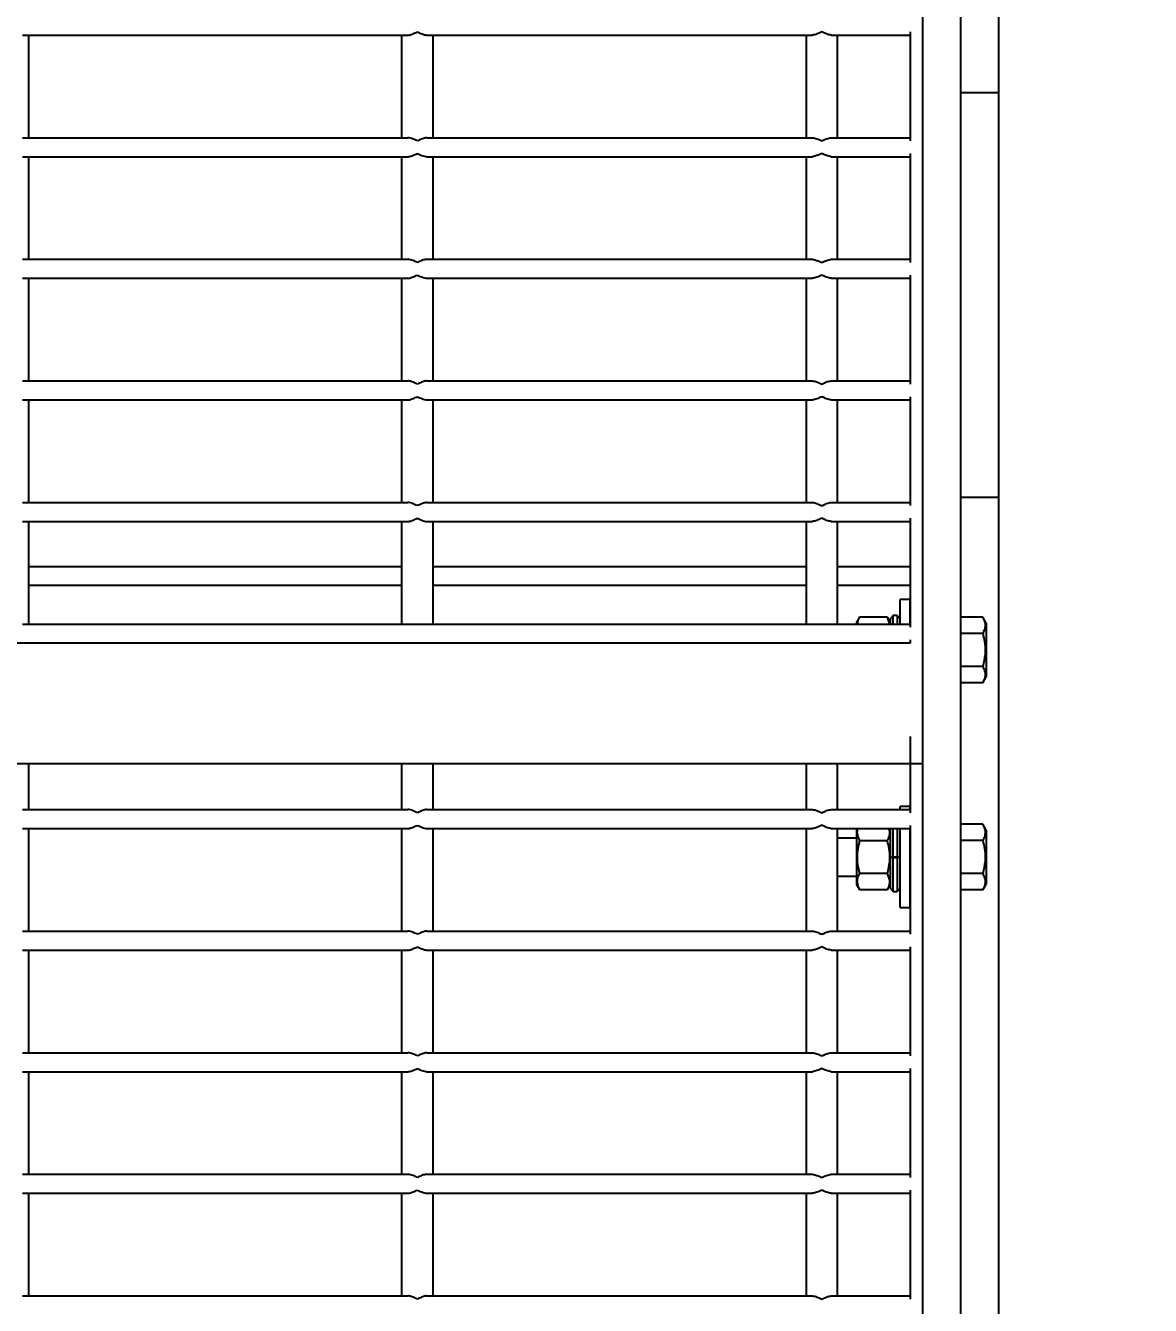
# Model space of a CAD drawing. Header units: millimetres. Extents: x 1293 to 41893, y 1011 to 26911.
# Drawn here: x 16819.2 to 17101.8, y 13060 to 13381.4 of the extents above; entities that cross this region are included whole.
import ezdxf

# ---------------------------------------------------------------- set-up
doc = ezdxf.new("R2010")
doc.units = ezdxf.units.MM
doc.header["$LTSCALE"] = 50
doc.layers.add('CAPA_1', color=7, linetype='Continuous')
doc.layers.add('PASILLOS', color=2, linetype='Continuous')
doc.styles.add('SLDTEXTSTYLE0', font='TXT', dxfattribs={"width": 0.75})
doc.dimstyles.new('SLDDIMSTYLE0', dxfattribs={"dimtxt": 100, "dimasz": 100, "dimexe": 0, "dimexo": 0.0625, "dimgap": 25, "dimtad": 2, "dimdec": 0, "dimrnd": 1e-09, "dimzin": 12, "dimdsep": 46, "dimtxsty": 'SLDTEXTSTYLE0', "dimsah": 1, "dimcen": 0.09, "dimadec": 0, "dimazin": 3, "dimtfac": 1, "dimtdec": 0, "dimtofl": 0, "dimtmove": 0, "dimatfit": 3, "dimfxl": 1, "dimfrac": 2, "dimtolj": 1, "dimtzin": 12, "dimarcsym": 0})

# ---------------------------------------------------------------- blocks, each defined once
blk = doc.blocks.new('_D_16')
at = {"layer": 'CAPA_1', "transparency": 16777216}
for p, q in [((7974.69, 13667.35), (7974.69, 9974.87)), ((18069.94, 13667.83), (18069.94, 9974.87)), ((7974.69, 10024.87), (18069.94, 10024.87))]:
    blk.add_line(p, q, dxfattribs=at)
for points in [[(7974.69, 10024.87), (8074.69, 10009.48), (8074.69, 10040.25)], [(18069.94, 10024.87), (17969.94, 10040.25), (17969.94, 10009.48)]]:
    blk.add_solid(points, dxfattribs=at)
at = {"layer": 'CAPA_1', "transparency": 16777216, "insert": (12837.59, 10153.77), "char_height": 100, "attachment_point": 1, "style": 'SLDTEXTSTYLE0'}
blk.add_mtext('10095', dxfattribs=at)

msp = doc.modelspace()

# ---------------------------------------------------------------- linework, layer by layer
at = {"layer": 'PASILLOS', "linetype": 'Continuous', "lineweight": 25}
for p, q in [((17063.6878232, 10630.9617267), (17063.6878232, 13564.8575629)), ((17044.6378232, 10631.1549312), (17044.6378232, 13425.832389)), ((17054.1628232, 13278.428817), (17054.1628232, 13425.832389)), ((16818.4240732, 13379.0365561), (16915.2615732, 13379.0365561)), ((16820.0115732, 13353.2590561), (16820.0115732, 13379.0365561)), ((16913.6740732, 13379.0365561), (16913.6740732, 13353.2590561)), ((16920.0240732, 13379.0365561), (17016.8615732, 13379.0365561)), ((16921.6115732, 13353.2590561), (16921.6115732, 13379.0365561)), ((17015.2740732, 13379.0365561), (17015.2740732, 13353.2590561)), ((17021.6240732, 13379.0365561), (17041.4678232, 13379.0365561)), ((17023.2115732, 13353.2590561), (17023.2115732, 13379.0365561)), ((17041.4678232, 13379.8303061), (17041.4678232, 13352.4653061)), ((17054.1628232, 13364.5990561), (17063.6878232, 13364.5990561)), ((16818.4240732, 13353.2590561), (16915.2615732, 13353.2590561)), ((16920.0240732, 13353.2590561), (17016.8615732, 13353.2590561)), ((17021.6240732, 13353.2590561), (17041.4678232, 13353.2590561)), ((17041.4678232, 13349.2903061), (17041.4678232, 13321.9253061)), ((16818.4240732, 13348.4965561), (16915.2615732, 13348.4965561)), ((16820.0115732, 13322.7190561), (16820.0115732, 13348.4965561)), ((16913.6740732, 13348.4965561), (16913.6740732, 13322.7190561)), ((16920.0240732, 13348.4965561), (17016.8615732, 13348.4965561)), ((16921.6115732, 13322.7190561), (16921.6115732, 13348.4965561)), ((17015.2740732, 13348.4965561), (17015.2740732, 13322.7190561)), ((17021.6240732, 13348.4965561), (17041.4678232, 13348.4965561)), ((17023.2115732, 13322.7190561), (17023.2115732, 13348.4965561)), ((16818.4240732, 13322.7190561), (16915.2615732, 13322.7190561)), ((16920.0240732, 13322.7190561), (17016.8615732, 13322.7190561)), ((17021.6240732, 13322.7190561), (17041.4678232, 13322.7190561)), ((16818.4240732, 13317.9565561), (16915.2615732, 13317.9565561)), ((16820.0115732, 13292.1790561), (16820.0115732, 13317.9565561)), ((16913.6740732, 13317.9565561), (16913.6740732, 13292.1790561)), ((16920.0240732, 13317.9565561), (17016.8615732, 13317.9565561)), ((16921.6115732, 13292.1790561), (16921.6115732, 13317.9565561)), ((17015.2740732, 13317.9565561), (17015.2740732, 13292.1790561)), ((17021.6240732, 13317.9565561), (17041.4678232, 13317.9565561)), ((17023.2115732, 13292.1790561), (17023.2115732, 13317.9565561)), ((17041.4678232, 13318.7503061), (17041.4678232, 13291.3853061)), ((16818.4240732, 13292.1790561), (16915.2615732, 13292.1790561)), ((16920.0240732, 13292.1790561), (17016.8615732, 13292.1790561)), ((17021.6240732, 13292.1790561), (17041.4678232, 13292.1790561)), ((17041.4678232, 13288.2103061), (17041.4678232, 13260.8453061)), ((16818.4240732, 13287.4165561), (16915.2615732, 13287.4165561)), ((16820.0115732, 13261.6390561), (16820.0115732, 13287.4165561)), ((16913.6740732, 13287.4165561), (16913.6740732, 13261.6390561)), ((16920.0240732, 13287.4165561), (17016.8615732, 13287.4165561)), ((16921.6115732, 13261.6390561), (16921.6115732, 13287.4165561)), ((17015.2740732, 13287.4165561), (17015.2740732, 13261.6390561)), ((17021.6240732, 13287.4165561), (17041.4678232, 13287.4165561)), ((17023.2115732, 13261.6390561), (17023.2115732, 13287.4165561)), ((17054.1628232, 13262.9990561), (17054.1628232, 13278.428817)), ((17054.1628232, 13262.9990561), (17063.6878232, 13262.9990561)), ((17054.1628232, 12129.3621523), (17054.1628232, 13262.9990561)), ((16818.4240732, 13261.6390561), (16915.2615732, 13261.6390561)), ((16920.0240732, 13261.6390561), (17016.8615732, 13261.6390561)), ((17021.6240732, 13261.6390561), (17041.4678232, 13261.6390561)), ((16818.4240732, 13256.8765561), (16915.2615732, 13256.8765561)), ((16820.0115732, 13231.0990561), (16820.0115732, 13256.8765561)), ((16913.6740732, 13256.8765561), (16913.6740732, 13231.0990561)), ((16920.0240732, 13256.8765561), (17016.8615732, 13256.8765561)), ((16921.6115732, 13231.0990561), (16921.6115732, 13256.8765561)), ((17015.2740732, 13256.8765561), (17015.2740732, 13231.0990561)), ((17021.6240732, 13256.8765561), (17041.4678232, 13256.8765561)), ((17023.2115732, 13231.0990561), (17023.2115732, 13256.8765561)), ((17041.4678232, 13257.6703061), (17041.4678232, 13230.3053061)), ((16820.0115732, 13245.6057231), (16913.6740732, 13245.6057231)), ((16921.6115732, 13245.6057231), (17015.2740732, 13245.6057231)), ((17023.2115732, 13245.6057231), (17041.4678232, 13245.6057231)), ((16820.0115732, 13240.8432231), (16913.6740732, 13240.8432231)), ((16921.6115732, 13240.8432231), (17015.2740732, 13240.8432231)), ((17023.2115732, 13240.8432231), (17041.4678232, 13240.8432231)), ((17041.4628232, 13237.2990561), (17038.9228232, 13237.2990561)), ((17038.9228232, 13231.0990561), (17038.9228232, 13237.2990561)), ((17041.4628232, 13231.0990561), (17041.4628232, 13237.2990561)), ((16818.4240732, 13231.0990561), (16915.2615732, 13231.0990561)), ((16915.2615732, 13231.0990561), (16920.0240732, 13231.0990561)), ((16920.0240732, 13231.0990561), (17016.8615732, 13231.0990561)), ((17016.8615732, 13231.0990561), (17021.6240732, 13231.0990561)), ((17021.6240732, 13231.0990561), (17041.4678232, 13231.0990561)), ((17028.727344, 13232.8540561), (17028.0484482, 13231.6781741)), ((17028.0484482, 13231.0990561), (17028.0484482, 13231.6781741)), ((17035.7039274, 13232.8540561), (17028.727344, 13232.8540561)), ((17036.3828232, 13231.6781741), (17035.7039274, 13232.8540561)), ((17036.2860094, 13231.0990561), (17035.7039274, 13232.8540561)), ((17037.1765732, 13233.2290561), (17036.3828232, 13232.4353061)), ((17036.3828232, 13232.4353061), (17036.3828232, 13231.0990561)), ((17038.1290732, 13233.2290561), (17037.1765732, 13233.2290561)), ((17037.1765732, 13231.0990561), (17037.1765732, 13233.2290561)), ((17038.9228232, 13232.4353061), (17038.1290732, 13233.2290561)), ((17038.1290732, 13233.2290561), (17038.1290732, 13231.0990561)), ((17059.6622708, 13232.847948), (17054.1628232, 13232.847948)), ((17060.5128232, 13231.374748), (17059.6622708, 13232.847948)), ((17060.5128232, 13231.374748), (17060.5128232, 13224.5990561)), ((17041.4678232, 13227.1303061), (17041.4678232, 13226.3365561)), ((17059.6622708, 13228.7235021), (17054.1628232, 13228.7235021)), ((17041.4678232, 13226.3365561), (16285.8178232, 13226.3365561)), ((17060.5128232, 13224.5990561), (17060.5128232, 13217.8233641)), ((17059.6622708, 13220.4746101), (17054.1628232, 13220.4746101)), ((17059.6622708, 13216.3501641), (17060.5128232, 13217.8233641)), ((17059.6622708, 13216.3501641), (17054.1628232, 13216.3501641)), ((17041.4678232, 13202.8510561), (17041.4678232, 13196.0190561)), ((17041.4678232, 13196.0190561), (16285.8178232, 13196.0190561)), ((16820.0115732, 13184.5257231), (16820.0115732, 13196.0190561)), ((16913.6740732, 13196.0190561), (16913.6740732, 13184.5257231)), ((16921.6115732, 13184.5257231), (16921.6115732, 13196.0190561)), ((17015.2740732, 13196.0190561), (17015.2740732, 13184.5257231)), ((17023.2115732, 13184.5257231), (17023.2115732, 13196.0190561)), ((17044.6478232, 13196.0190561), (17041.4678232, 13196.0190561)), ((17041.4678232, 13196.0190561), (17041.4678232, 13183.7319731)), ((17041.4628232, 13185.2857231), (17038.9228232, 13185.2857231)), ((17038.9228232, 13184.5257231), (17038.9228232, 13185.2857231)), ((17041.4628232, 13184.5257231), (17041.4628232, 13185.2857231)), ((16818.4240732, 13184.5257231), (16915.2615732, 13184.5257231)), ((16920.0240732, 13184.5257231), (17016.8615732, 13184.5257231)), ((17021.6240732, 13184.5257231), (17041.4678232, 13184.5257231)), ((16818.4240732, 13179.7632231), (16915.2615732, 13179.7632231)), ((16820.0115732, 13153.9857231), (16820.0115732, 13179.7632231)), ((16913.6740732, 13179.7632231), (16913.6740732, 13153.9857231)), ((16920.0240732, 13179.7632231), (17016.8615732, 13179.7632231)), ((16921.6115732, 13153.9857231), (16921.6115732, 13179.7632231)), ((17015.2740732, 13179.7632231), (17015.2740732, 13153.9857231)), ((17021.6240732, 13179.7632231), (17041.4678232, 13179.7632231)), ((17023.2115732, 13153.9857231), (17023.2115732, 13179.7632231)), ((17028.105249, 13179.7632231), (17028.0484482, 13179.6648411)), ((17028.0484482, 13165.5066052), (17028.0484482, 13179.6648411)), ((17036.3828232, 13179.6648411), (17036.3260223, 13179.7632231)), ((17036.3828232, 13179.7632231), (17036.3828232, 13172.5857231)), ((17037.1765732, 13172.5857231), (17037.1765732, 13179.7632231)), ((17038.1290732, 13179.7632231), (17038.1290732, 13172.5857231)), ((17038.9228232, 13159.8857231), (17038.9228232, 13179.7632231)), ((17041.4628232, 13159.8857231), (17041.4628232, 13179.7632231)), ((17041.4678232, 13180.5569731), (17041.4678232, 13153.1919731)), ((17059.6622708, 13180.8346151), (17054.1628232, 13180.8346151)), ((17060.5128232, 13179.3614151), (17059.6622708, 13180.8346151)), ((17060.5128232, 13179.3614151), (17060.5128232, 13172.5857231)), ((17028.0484482, 13177.3482231), (17023.2115732, 13177.3482231)), ((17035.7092122, 13176.7040746), (17028.7220591, 13176.7040746)), ((17041.4678232, 13177.3482231), (17041.4628232, 13177.3482231)), ((17059.6622708, 13176.7101691), (17054.1628232, 13176.7101691)), ((17036.3828232, 13172.5857231), (17037.1765732, 13172.5857231)), ((17036.3828232, 13172.5403393), (17037.1765732, 13172.5465893)), ((17036.3828232, 13172.5299821), (17036.3828232, 13172.5240204)), ((17036.3828232, 13172.5240204), (17036.3828232, 13164.7494731)), ((17037.1765732, 13172.5177704), (17036.3828232, 13172.5240204)), ((17037.1765732, 13172.5857231), (17038.1290732, 13172.5857231)), ((17038.1290732, 13172.5465893), (17037.1765732, 13172.5465893)), ((17037.1765732, 13163.9557231), (17037.1765732, 13172.5177704)), ((17037.1765732, 13172.5177704), (17038.1290732, 13172.5177704)), ((17038.1290732, 13172.5857231), (17038.9228232, 13172.5857231)), ((17038.1290732, 13172.5465893), (17038.9228232, 13172.5403393)), ((17038.9228232, 13172.5240204), (17038.1290732, 13172.5177704)), ((17038.1290732, 13172.5177704), (17038.1290732, 13163.9557231)), ((17060.5128232, 13172.5857231), (17060.5128232, 13165.8100312)), ((17023.2115732, 13167.8232231), (17028.0484482, 13167.8232231)), ((17035.7092122, 13168.4673717), (17028.7220591, 13168.4673717)), ((17041.4628232, 13167.8232231), (17041.4678232, 13167.8232231)), ((17059.6622708, 13168.4612772), (17054.1628232, 13168.4612772)), ((17028.0484482, 13165.5066052), (17028.727344, 13164.3307231)), ((17035.7039274, 13164.3307231), (17028.727344, 13164.3307231)), ((17035.7039274, 13164.3307231), (17036.3828232, 13165.5066052)), ((17036.3828232, 13164.7494731), (17037.1765732, 13163.9557231)), ((17037.1765732, 13163.9557231), (17038.1290732, 13163.9557231)), ((17038.1290732, 13163.9557231), (17038.9228232, 13164.7494731)), ((17059.6622708, 13164.3368312), (17054.1628232, 13164.3368312)), ((17059.6622708, 13164.3368312), (17060.5128232, 13165.8100312)), ((17038.9228232, 13159.8857231), (17041.4628232, 13159.8857231)), ((16818.4240732, 13153.9857231), (16915.2615732, 13153.9857231)), ((16920.0240732, 13153.9857231), (17016.8615732, 13153.9857231)), ((17021.6240732, 13153.9857231), (17041.4678232, 13153.9857231)), ((17041.4678232, 13150.0169731), (17041.4678232, 13122.6519731)), ((16818.4240732, 13149.2232231), (16915.2615732, 13149.2232231)), ((16820.0115732, 13123.4457231), (16820.0115732, 13149.2232231)), ((16913.6740732, 13149.2232231), (16913.6740732, 13123.4457231)), ((16920.0240732, 13149.2232231), (17016.8615732, 13149.2232231)), ((16921.6115732, 13123.4457231), (16921.6115732, 13149.2232231)), ((17015.2740732, 13149.2232231), (17015.2740732, 13123.4457231)), ((17021.6240732, 13149.2232231), (17041.4678232, 13149.2232231)), ((17023.2115732, 13123.4457231), (17023.2115732, 13149.2232231)), ((16818.4240732, 13123.4457231), (16915.2615732, 13123.4457231)), ((16920.0240732, 13123.4457231), (17016.8615732, 13123.4457231)), ((17021.6240732, 13123.4457231), (17041.4678232, 13123.4457231)), ((16818.4240732, 13118.6832231), (16915.2615732, 13118.6832231)), ((16820.0115732, 13092.9057231), (16820.0115732, 13118.6832231)), ((16913.6740732, 13118.6832231), (16913.6740732, 13092.9057231)), ((16920.0240732, 13118.6832231), (17016.8615732, 13118.6832231)), ((16921.6115732, 13092.9057231), (16921.6115732, 13118.6832231)), ((17015.2740732, 13118.6832231), (17015.2740732, 13092.9057231)), ((17021.6240732, 13118.6832231), (17041.4678232, 13118.6832231)), ((17023.2115732, 13092.9057231), (17023.2115732, 13118.6832231)), ((17041.4678232, 13119.4769731), (17041.4678232, 13092.1119731)), ((16818.4240732, 13092.9057231), (16915.2615732, 13092.9057231)), ((16920.0240732, 13092.9057231), (17016.8615732, 13092.9057231)), ((17021.6240732, 13092.9057231), (17041.4678232, 13092.9057231)), ((17041.4678232, 13088.9369731), (17041.4678232, 13061.5719731)), ((16818.4240732, 13088.1432231), (16915.2615732, 13088.1432231)), ((16820.0115732, 13062.3657231), (16820.0115732, 13088.1432231)), ((16913.6740732, 13088.1432231), (16913.6740732, 13062.3657231)), ((16920.0240732, 13088.1432231), (17016.8615732, 13088.1432231)), ((16921.6115732, 13062.3657231), (16921.6115732, 13088.1432231)), ((17015.2740732, 13088.1432231), (17015.2740732, 13062.3657231)), ((17021.6240732, 13088.1432231), (17041.4678232, 13088.1432231)), ((17023.2115732, 13062.3657231), (17023.2115732, 13088.1432231)), ((16818.4240732, 13062.3657231), (16915.2615732, 13062.3657231)), ((16920.0240732, 13062.3657231), (17016.8615732, 13062.3657231)), ((17021.6240732, 13062.3657231), (17041.4678232, 13062.3657231))]:
    msp.add_line(p, q, dxfattribs=at)
for points, knots in [([(16915.2615732, 13379.0365561), (16915.388376, 13379.0463982), (16915.8042281, 13379.0786757), (16916.6068173, 13379.3708868), (16917.2838178, 13379.6697472), (16917.6389892, 13379.8285914), (16917.6428232, 13379.8303061)], [0, 0, 0, 0, 0.1723614537, 0.5652622384, 0.9953071929, 1, 1, 1, 1]), ([(16917.6428232, 13379.8303061), (16917.646657, 13379.8285915), (16918.1265646, 13379.6139702), (16918.839838, 13379.2955642), (16919.6238008, 13379.0610474), (16919.9249339, 13379.0426221), (16920.0240732, 13379.0365561)], [0, 0, 0, 0, 0.0046971273, 0.5879730075, 0.8643521995, 1, 1, 1, 1]), ([(17019.2428232, 13379.8303061), (17019.2389892, 13379.8285913), (17019.0184798, 13379.7299686), (17018.4291512, 13379.4702429), (17017.6134314, 13379.1245496), (17017.0684636, 13379.0607694), (17016.8615732, 13379.0365561)], [0, 0, 0, 0, 0.0046934742, 0.2699426106, 0.7228425567, 1, 1, 1, 1]), ([(17021.6240732, 13379.0365561), (17021.4171827, 13379.0607694), (17020.8722149, 13379.1245496), (17020.0564952, 13379.4702429), (17019.4671666, 13379.7299686), (17019.2466572, 13379.8285913), (17019.2428232, 13379.8303061)], [0, 0, 0, 0, 0.2771574433, 0.7300573894, 0.9953065258, 1, 1, 1, 1]), ([(16917.6428232, 13352.4653061), (16917.6389893, 13352.4670206), (16917.1590818, 13352.681642), (16916.4458083, 13353.0000479), (16915.6618455, 13353.2345648), (16915.3607124, 13353.2529901), (16915.2615732, 13353.2590561)], [0, 0, 0, 0, 0.0046971273, 0.5879730074, 0.8643521995, 1, 1, 1, 1]), ([(16920.0240732, 13353.2590561), (16919.8972703, 13353.2492139), (16919.4814182, 13353.2169365), (16918.678829, 13352.9247254), (16918.0018285, 13352.625865), (16917.6466571, 13352.4670207), (16917.6428232, 13352.4653061)], [0, 0, 0, 0, 0.1723614537, 0.5652622384, 0.9953071929, 1, 1, 1, 1]), ([(17016.8615732, 13353.2590561), (17017.0684636, 13353.2348427), (17017.6134314, 13353.1710625), (17018.4291512, 13352.8253692), (17019.0184798, 13352.5656436), (17019.2389892, 13352.4670208), (17019.2428232, 13352.4653061)], [0, 0, 0, 0, 0.2771574433, 0.7300573894, 0.9953065258, 1, 1, 1, 1]), ([(17019.2428232, 13352.4653061), (17019.2466572, 13352.4670208), (17019.4671666, 13352.5656436), (17020.0564952, 13352.8253692), (17020.8722149, 13353.1710625), (17021.4171827, 13353.2348427), (17021.6240732, 13353.2590561)], [0, 0, 0, 0, 0.0046934742, 0.2699426106, 0.7228425567, 1, 1, 1, 1]), ([(16915.2615732, 13348.4965561), (16915.388376, 13348.5063982), (16915.8042281, 13348.5386757), (16916.6068173, 13348.8308868), (16917.2838178, 13349.1297472), (16917.6389892, 13349.2885914), (16917.6428232, 13349.2903061)], [0, 0, 0, 0, 0.1723614537, 0.5652622384, 0.9953071929, 1, 1, 1, 1]), ([(16917.6428232, 13349.2903061), (16917.646657, 13349.2885915), (16918.1265646, 13349.0739702), (16918.839838, 13348.7555642), (16919.6238008, 13348.5210474), (16919.9249339, 13348.5026221), (16920.0240732, 13348.4965561)], [0, 0, 0, 0, 0.0046971273, 0.5879730075, 0.8643521995, 1, 1, 1, 1]), ([(17019.2428232, 13349.2903061), (17019.2389892, 13349.2885913), (17019.0184798, 13349.1899686), (17018.4291512, 13348.9302429), (17017.6134314, 13348.5845496), (17017.0684636, 13348.5207694), (17016.8615732, 13348.4965561)], [0, 0, 0, 0, 0.0046934742, 0.2699426106, 0.7228425567, 1, 1, 1, 1]), ([(17021.6240732, 13348.4965561), (17021.4171827, 13348.5207694), (17020.8722149, 13348.5845496), (17020.0564952, 13348.9302429), (17019.4671666, 13349.1899686), (17019.2466572, 13349.2885913), (17019.2428232, 13349.2903061)], [0, 0, 0, 0, 0.2771574433, 0.73005738938, 0.99530652578, 1, 1, 1, 1]), ([(16917.6428232, 13321.9253061), (16917.6389893, 13321.9270206), (16917.1590818, 13322.141642), (16916.4458083, 13322.4600479), (16915.6618455, 13322.6945648), (16915.3607124, 13322.7129901), (16915.2615732, 13322.7190561)], [0, 0, 0, 0, 0.0046971273, 0.5879730074, 0.8643521995, 1, 1, 1, 1]), ([(16920.0240732, 13322.7190561), (16919.8972703, 13322.7092139), (16919.4814182, 13322.6769365), (16918.678829, 13322.3847254), (16918.0018285, 13322.085865), (16917.6466571, 13321.9270207), (16917.6428232, 13321.9253061)], [0, 0, 0, 0, 0.1723614537, 0.5652622384, 0.9953071929, 1, 1, 1, 1]), ([(17016.8615732, 13322.7190561), (17017.0684636, 13322.6948427), (17017.6134314, 13322.6310625), (17018.4291512, 13322.2853692), (17019.0184798, 13322.0256436), (17019.2389892, 13321.9270208), (17019.2428232, 13321.9253061)], [0, 0, 0, 0, 0.2771574433, 0.7300573894, 0.9953065258, 1, 1, 1, 1]), ([(17019.2428232, 13321.9253061), (17019.2466572, 13321.9270208), (17019.4671666, 13322.0256436), (17020.0564952, 13322.2853692), (17020.8722149, 13322.6310625), (17021.4171827, 13322.6948427), (17021.6240732, 13322.7190561)], [0, 0, 0, 0, 0.0046934742, 0.2699426106, 0.7228425567, 1, 1, 1, 1]), ([(16915.2615732, 13317.9565561), (16915.388376, 13317.9663982), (16915.8042281, 13317.9986757), (16916.6068173, 13318.2908868), (16917.2838178, 13318.5897472), (16917.6389892, 13318.7485914), (16917.6428232, 13318.7503061)], [0, 0, 0, 0, 0.1723614537, 0.5652622384, 0.9953071929, 1, 1, 1, 1]), ([(16917.6428232, 13318.7503061), (16917.646657, 13318.7485915), (16918.1265646, 13318.5339702), (16918.839838, 13318.2155642), (16919.6238008, 13317.9810474), (16919.9249339, 13317.9626221), (16920.0240732, 13317.9565561)], [0, 0, 0, 0, 0.0046971273, 0.5879730075, 0.8643521995, 1, 1, 1, 1]), ([(17019.2428232, 13318.7503061), (17019.2389892, 13318.7485913), (17019.0184798, 13318.6499686), (17018.4291512, 13318.3902429), (17017.6134314, 13318.0445496), (17017.0684636, 13317.9807694), (17016.8615732, 13317.9565561)], [0, 0, 0, 0, 0.0046934742, 0.2699426106, 0.7228425567, 1, 1, 1, 1]), ([(17021.6240732, 13317.9565561), (17021.4171827, 13317.9807694), (17020.8722149, 13318.0445496), (17020.0564952, 13318.3902429), (17019.4671666, 13318.6499686), (17019.2466572, 13318.7485913), (17019.2428232, 13318.7503061)], [0, 0, 0, 0, 0.2771574433, 0.7300573894, 0.9953065258, 1, 1, 1, 1]), ([(16917.6428232, 13291.3853061), (16917.6389893, 13291.3870206), (16917.1590818, 13291.601642), (16916.4458083, 13291.9200479), (16915.6618455, 13292.1545648), (16915.3607124, 13292.1729901), (16915.2615732, 13292.1790561)], [0, 0, 0, 0, 0.0046971273, 0.5879730074, 0.8643521995, 1, 1, 1, 1]), ([(16920.0240732, 13292.1790561), (16919.8972703, 13292.1692139), (16919.4814182, 13292.1369365), (16918.678829, 13291.8447254), (16918.0018285, 13291.545865), (16917.6466571, 13291.3870207), (16917.6428232, 13291.3853061)], [0, 0, 0, 0, 0.1723614537, 0.5652622384, 0.9953071929, 1, 1, 1, 1]), ([(17016.8615732, 13292.1790561), (17017.0684636, 13292.1548427), (17017.6134314, 13292.0910625), (17018.4291512, 13291.7453692), (17019.0184798, 13291.4856436), (17019.2389892, 13291.3870208), (17019.2428232, 13291.3853061)], [0, 0, 0, 0, 0.2771574433, 0.7300573894, 0.9953065258, 1, 1, 1, 1]), ([(17019.2428232, 13291.3853061), (17019.2466572, 13291.3870208), (17019.4671666, 13291.4856436), (17020.0564952, 13291.7453692), (17020.8722149, 13292.0910625), (17021.4171827, 13292.1548427), (17021.6240732, 13292.1790561)], [0, 0, 0, 0, 0.0046934742, 0.2699426106, 0.7228425567, 1, 1, 1, 1]), ([(16915.2615732, 13287.4165561), (16915.388376, 13287.4263982), (16915.8042281, 13287.4586757), (16916.6068173, 13287.7508868), (16917.2838178, 13288.0497472), (16917.6389892, 13288.2085914), (16917.6428232, 13288.2103061)], [0, 0, 0, 0, 0.1723614537, 0.5652622384, 0.9953071929, 1, 1, 1, 1]), ([(16917.6428232, 13288.2103061), (16917.646657, 13288.2085915), (16918.1265646, 13287.9939702), (16918.839838, 13287.6755642), (16919.6238008, 13287.4410474), (16919.9249339, 13287.4226221), (16920.0240732, 13287.4165561)], [0, 0, 0, 0, 0.0046971273, 0.5879730075, 0.8643521995, 1, 1, 1, 1]), ([(17019.2428232, 13288.2103061), (17019.2389892, 13288.2085913), (17019.0184798, 13288.1099686), (17018.4291512, 13287.8502429), (17017.6134314, 13287.5045496), (17017.0684636, 13287.4407694), (17016.8615732, 13287.4165561)], [0, 0, 0, 0, 0.0046934742, 0.2699426106, 0.7228425567, 1, 1, 1, 1]), ([(17021.6240732, 13287.4165561), (17021.4171827, 13287.4407694), (17020.8722149, 13287.5045496), (17020.0564952, 13287.8502429), (17019.4671666, 13288.1099686), (17019.2466572, 13288.2085913), (17019.2428232, 13288.2103061)], [0, 0, 0, 0, 0.2771574433, 0.7300573894, 0.9953065258, 1, 1, 1, 1]), ([(16917.6428232, 13260.8453061), (16917.6389893, 13260.8470206), (16917.1590818, 13261.061642), (16916.4458083, 13261.3800479), (16915.6618455, 13261.6145648), (16915.3607124, 13261.6329901), (16915.2615732, 13261.6390561)], [0, 0, 0, 0, 0.0046971273, 0.5879730074, 0.8643521995, 1, 1, 1, 1]), ([(16920.0240732, 13261.6390561), (16919.8972703, 13261.6292139), (16919.4814182, 13261.5969365), (16918.678829, 13261.3047254), (16918.0018285, 13261.005865), (16917.6466571, 13260.8470207), (16917.6428232, 13260.8453061)], [0, 0, 0, 0, 0.1723614537, 0.5652622384, 0.9953071929, 1, 1, 1, 1]), ([(17016.8615732, 13261.6390561), (17017.0684636, 13261.6148427), (17017.6134314, 13261.5510625), (17018.4291512, 13261.2053692), (17019.0184798, 13260.9456436), (17019.2389892, 13260.8470208), (17019.2428232, 13260.8453061)], [0, 0, 0, 0, 0.2771574433, 0.7300573894, 0.9953065258, 1, 1, 1, 1]), ([(17019.2428232, 13260.8453061), (17019.2466572, 13260.8470208), (17019.4671666, 13260.9456436), (17020.0564952, 13261.2053692), (17020.8722149, 13261.5510625), (17021.4171827, 13261.6148427), (17021.6240732, 13261.6390561)], [0, 0, 0, 0, 0.0046934742, 0.2699426106, 0.7228425567, 1, 1, 1, 1]), ([(16915.2615732, 13256.8765561), (16915.388376, 13256.8863982), (16915.8042281, 13256.9186757), (16916.6068173, 13257.2108868), (16917.2838178, 13257.5097472), (16917.6389892, 13257.6685914), (16917.6428232, 13257.6703061)], [0, 0, 0, 0, 0.1723614537, 0.5652622384, 0.9953071929, 1, 1, 1, 1]), ([(16917.6428232, 13257.6703061), (16917.646657, 13257.6685915), (16918.1265646, 13257.4539702), (16918.839838, 13257.1355642), (16919.6238008, 13256.9010474), (16919.9249339, 13256.8826221), (16920.0240732, 13256.8765561)], [0, 0, 0, 0, 0.0046971273, 0.5879730075, 0.8643521995, 1, 1, 1, 1]), ([(17019.2428232, 13257.6703061), (17019.2389892, 13257.6685913), (17019.0184798, 13257.5699686), (17018.4291512, 13257.3102429), (17017.6134314, 13256.9645496), (17017.0684636, 13256.9007694), (17016.8615732, 13256.8765561)], [0, 0, 0, 0, 0.00469347422, 0.26994261062, 0.7228425567, 1, 1, 1, 1]), ([(17021.6240732, 13256.8765561), (17021.4171827, 13256.9007694), (17020.8722149, 13256.9645496), (17020.0564952, 13257.3102429), (17019.4671666, 13257.5699686), (17019.2466572, 13257.6685913), (17019.2428232, 13257.6703061)], [0, 0, 0, 0, 0.2771574433, 0.7300573894, 0.9953065258, 1, 1, 1, 1]), ([(17028.727344, 13232.8540561), (17028.5299224, 13232.4955337), (17028.2127952, 13231.9196229), (17028.1676327, 13231.3239167), (17028.1505853, 13231.0990561)], [0, 0, 0, 0, 0.6225309906, 1, 1, 1, 1]), ([(17059.6622708, 13232.847948), (17059.8451353, 13232.4901893), (17060.2148297, 13231.7669139), (17060.4199868, 13230.363207), (17059.9556704, 13229.3584218), (17059.6622708, 13228.7235021)], [0, 0, 0, 0, 0.2648633469, 0.5354700776, 1, 1, 1, 1]), ([(17059.6622708, 13228.7235021), (17059.7586781, 13228.3694624), (17060.0379239, 13227.34398), (17060.3165967, 13225.5846463), (17060.3192553, 13223.1455396), (17059.9052989, 13221.462626), (17059.6622708, 13220.4746101)], [0, 0, 0, 0, 0.1315464599, 0.3810267709, 0.6366091688, 1, 1, 1, 1]), ([(17059.6622708, 13220.4746101), (17059.8451353, 13220.1168513), (17060.2148297, 13219.3935759), (17060.4199868, 13217.9898691), (17059.9556704, 13216.9850839), (17059.6622708, 13216.3501641)], [0, 0, 0, 0, 0.2648633469, 0.5354700776, 1, 1, 1, 1]), ([(16917.6428232, 13183.7319731), (16917.6389893, 13183.7336877), (16917.1590818, 13183.948309), (16916.4458083, 13184.266715), (16915.6618455, 13184.5012318), (16915.3607124, 13184.5196571), (16915.2615732, 13184.5257231)], [0, 0, 0, 0, 0.0046971273, 0.5879730074, 0.8643521995, 1, 1, 1, 1]), ([(16920.0240732, 13184.5257231), (16919.8972703, 13184.515881), (16919.4814182, 13184.4836035), (16918.678829, 13184.1913924), (16918.0018285, 13183.892532), (16917.6466571, 13183.7336878), (16917.6428232, 13183.7319731)], [0, 0, 0, 0, 0.1723614537, 0.5652622384, 0.9953071929, 1, 1, 1, 1]), ([(17016.8615732, 13184.5257231), (17017.0684636, 13184.5015098), (17017.6134314, 13184.4377296), (17018.4291512, 13184.0920363), (17019.0184798, 13183.8323106), (17019.2389892, 13183.7336879), (17019.2428232, 13183.7319731)], [0, 0, 0, 0, 0.2771574433, 0.7300573894, 0.9953065258, 1, 1, 1, 1]), ([(17019.2428232, 13183.7319731), (17019.2466572, 13183.7336879), (17019.4671666, 13183.8323106), (17020.0564952, 13184.0920363), (17020.8722149, 13184.4377296), (17021.4171827, 13184.5015098), (17021.6240732, 13184.5257231)], [0, 0, 0, 0, 0.0046934742, 0.2699426106, 0.7228425567, 1, 1, 1, 1]), ([(16915.2615732, 13179.7632231), (16915.388376, 13179.7730653), (16915.8042281, 13179.8053427), (16916.6068173, 13180.0975539), (16917.2838178, 13180.3964143), (16917.6389892, 13180.5552585), (16917.6428232, 13180.5569731)], [0, 0, 0, 0, 0.1723614537, 0.5652622384, 0.9953071929, 1, 1, 1, 1]), ([(16917.6428232, 13180.5569731), (16917.646657, 13180.5552586), (16918.1265646, 13180.3406373), (16918.839838, 13180.0222313), (16919.6238008, 13179.7877145), (16919.9249339, 13179.7692891), (16920.0240732, 13179.7632231)], [0, 0, 0, 0, 0.0046971273, 0.5879730075, 0.8643521995, 1, 1, 1, 1]), ([(17019.2428232, 13180.5569731), (17019.2389892, 13180.5552584), (17019.0184798, 13180.4566357), (17018.4291512, 13180.19691), (17017.6134314, 13179.8512167), (17017.0684636, 13179.7874365), (17016.8615732, 13179.7632231)], [0, 0, 0, 0, 0.0046934742, 0.2699426106, 0.7228425567, 1, 1, 1, 1]), ([(17021.6240732, 13179.7632231), (17021.4171827, 13179.7874365), (17020.8722149, 13179.8512167), (17020.0564952, 13180.19691), (17019.4671666, 13180.4566357), (17019.2466572, 13180.5552584), (17019.2428232, 13180.5569731)], [0, 0, 0, 0, 0.2771574433, 0.7300573894, 0.9953065258, 1, 1, 1, 1]), ([(17028.2430571, 13179.7632231), (17028.2421962, 13179.7613104), (17028.075297, 13179.3905287), (17027.9981864, 13178.3452722), (17028.4417575, 13177.3395874), (17028.7220591, 13176.7040746)], [0, 0, 0, 0, 0.00190500381, 0.36928339189, 1, 1, 1, 1]), ([(17035.7092122, 13176.7040746), (17035.8878076, 13177.0623496), (17036.2488746, 13177.7866756), (17036.4559734, 13178.8302768), (17036.180134, 13179.4823223), (17036.0613025, 13179.7632231)], [0, 0, 0, 0, 0.3577842349, 0.7233338549, 1, 1, 1, 1]), ([(17059.6622708, 13180.8346151), (17059.8451353, 13180.4768563), (17060.2148297, 13179.753581), (17060.4199868, 13178.3498741), (17059.9556704, 13177.3450889), (17059.6622708, 13176.7101691)], [0, 0, 0, 0, 0.2648633469, 0.5354700776, 1, 1, 1, 1]), ([(17028.7220591, 13176.7040746), (17028.6285636, 13176.360885), (17028.3519102, 13175.3453863), (17028.0714058, 13173.5959364), (17028.0639044, 13171.1497092), (17028.4783617, 13169.4605711), (17028.7220591, 13168.4673717)], [0, 0, 0, 0, 0.1277165798, 0.3779136182, 0.6342182989, 1, 1, 1, 1]), ([(17035.7092122, 13168.4673717), (17035.9529283, 13169.4605736), (17036.3631382, 13171.1322784), (17036.3615341, 13173.5776907), (17036.0840557, 13175.3281405), (17035.8027053, 13176.3608905), (17035.7092122, 13176.7040746)], [0, 0, 0, 0, 0.365780177, 0.6156618098, 0.8722839524, 1, 1, 1, 1]), ([(17059.6622708, 13176.7101691), (17059.7586781, 13176.3561295), (17060.0379239, 13175.330647), (17060.3165967, 13173.5713134), (17060.3192553, 13171.1322066), (17059.9052989, 13169.449293), (17059.6622708, 13168.4612772)], [0, 0, 0, 0, 0.1315464599, 0.3810267709, 0.6366091688, 1, 1, 1, 1]), ([(17028.7220591, 13168.4673717), (17028.539493, 13168.1089202), (17028.1703982, 13167.3842373), (17027.9663504, 13165.9763104), (17028.4325169, 13164.9682629), (17028.727344, 13164.3307231)], [0, 0, 0, 0, 0.2645663682, 0.5348749116, 1, 1, 1, 1]), ([(17035.7039274, 13164.3307231), (17035.887391, 13164.6894753), (17036.2582891, 13165.4147448), (17036.4660956, 13166.8225459), (17036.0022964, 13167.830454), (17035.7092122, 13168.4673717)], [0, 0, 0, 0, 0.2648580026, 0.535448761, 1, 1, 1, 1]), ([(17059.6622708, 13168.4612772), (17059.8451353, 13168.1035184), (17060.2148297, 13167.380243), (17060.4199868, 13165.9765362), (17059.9556704, 13164.9717509), (17059.6622708, 13164.3368312)], [0, 0, 0, 0, 0.2648633469, 0.5354700776, 1, 1, 1, 1]), ([(16917.6428232, 13153.1919731), (16917.6389893, 13153.1936877), (16917.1590818, 13153.408309), (16916.4458083, 13153.726715), (16915.6618455, 13153.9612318), (16915.3607124, 13153.9796571), (16915.2615732, 13153.9857231)], [0, 0, 0, 0, 0.0046971273, 0.5879730074, 0.8643521995, 1, 1, 1, 1]), ([(16920.0240732, 13153.9857231), (16919.8972703, 13153.975881), (16919.4814182, 13153.9436035), (16918.678829, 13153.6513924), (16918.0018285, 13153.352532), (16917.6466571, 13153.1936878), (16917.6428232, 13153.1919731)], [0, 0, 0, 0, 0.1723614537, 0.5652622384, 0.9953071929, 1, 1, 1, 1]), ([(17016.8615732, 13153.9857231), (17017.0684636, 13153.9615098), (17017.6134314, 13153.8977296), (17018.4291512, 13153.5520363), (17019.0184798, 13153.2923106), (17019.2389892, 13153.1936879), (17019.2428232, 13153.1919731)], [0, 0, 0, 0, 0.2771574433, 0.7300573894, 0.9953065258, 1, 1, 1, 1]), ([(17019.2428232, 13153.1919731), (17019.2466572, 13153.1936879), (17019.4671666, 13153.2923106), (17020.0564952, 13153.5520363), (17020.8722149, 13153.8977296), (17021.4171827, 13153.9615098), (17021.6240732, 13153.9857231)], [0, 0, 0, 0, 0.0046934742, 0.2699426106, 0.7228425567, 1, 1, 1, 1]), ([(16915.2615732, 13149.2232231), (16915.388376, 13149.2330653), (16915.8042281, 13149.2653427), (16916.6068173, 13149.5575539), (16917.2838178, 13149.8564143), (16917.6389892, 13150.0152585), (16917.6428232, 13150.0169731)], [0, 0, 0, 0, 0.1723614537, 0.5652622384, 0.9953071929, 1, 1, 1, 1]), ([(16917.6428232, 13150.0169731), (16917.646657, 13150.0152586), (16918.1265646, 13149.8006373), (16918.839838, 13149.4822313), (16919.6238008, 13149.2477145), (16919.9249339, 13149.2292891), (16920.0240732, 13149.2232231)], [0, 0, 0, 0, 0.0046971273, 0.5879730075, 0.8643521995, 1, 1, 1, 1]), ([(17019.2428232, 13150.0169731), (17019.2389892, 13150.0152584), (17019.0184798, 13149.9166357), (17018.4291512, 13149.65691), (17017.6134314, 13149.3112167), (17017.0684636, 13149.2474365), (17016.8615732, 13149.2232231)], [0, 0, 0, 0, 0.0046934742, 0.2699426106, 0.7228425567, 1, 1, 1, 1]), ([(17021.6240732, 13149.2232231), (17021.4171827, 13149.2474365), (17020.8722149, 13149.3112167), (17020.0564952, 13149.65691), (17019.4671666, 13149.9166357), (17019.2466572, 13150.0152584), (17019.2428232, 13150.0169731)], [0, 0, 0, 0, 0.2771574433, 0.7300573894, 0.9953065258, 1, 1, 1, 1]), ([(16917.6428232, 13122.6519731), (16917.6389893, 13122.6536877), (16917.1590818, 13122.868309), (16916.4458083, 13123.186715), (16915.6618455, 13123.4212318), (16915.3607124, 13123.4396571), (16915.2615732, 13123.4457231)], [0, 0, 0, 0, 0.00469712726, 0.58797300743, 0.86435219951, 1, 1, 1, 1]), ([(16920.0240732, 13123.4457231), (16919.8972703, 13123.435881), (16919.4814182, 13123.4036035), (16918.678829, 13123.1113924), (16918.0018285, 13122.812532), (16917.6466571, 13122.6536878), (16917.6428232, 13122.6519731)], [0, 0, 0, 0, 0.1723614537, 0.5652622384, 0.9953071929, 1, 1, 1, 1]), ([(17016.8615732, 13123.4457231), (17017.0684636, 13123.4215098), (17017.6134314, 13123.3577296), (17018.4291512, 13123.0120363), (17019.0184798, 13122.7523106), (17019.2389892, 13122.6536879), (17019.2428232, 13122.6519731)], [0, 0, 0, 0, 0.2771574433, 0.7300573894, 0.9953065258, 1, 1, 1, 1]), ([(17019.2428232, 13122.6519731), (17019.2466572, 13122.6536879), (17019.4671666, 13122.7523106), (17020.0564952, 13123.0120363), (17020.8722149, 13123.3577296), (17021.4171827, 13123.4215098), (17021.6240732, 13123.4457231)], [0, 0, 0, 0, 0.0046934742, 0.2699426106, 0.7228425567, 1, 1, 1, 1]), ([(16915.2615732, 13118.6832231), (16915.388376, 13118.6930653), (16915.8042281, 13118.7253427), (16916.6068173, 13119.0175539), (16917.2838178, 13119.3164143), (16917.6389892, 13119.4752585), (16917.6428232, 13119.4769731)], [0, 0, 0, 0, 0.1723614537, 0.5652622384, 0.9953071929, 1, 1, 1, 1]), ([(16917.6428232, 13119.4769731), (16917.646657, 13119.4752586), (16918.1265646, 13119.2606373), (16918.839838, 13118.9422313), (16919.6238008, 13118.7077145), (16919.9249339, 13118.6892891), (16920.0240732, 13118.6832231)], [0, 0, 0, 0, 0.0046971273, 0.5879730075, 0.8643521995, 1, 1, 1, 1]), ([(17019.2428232, 13119.4769731), (17019.2389892, 13119.4752584), (17019.0184798, 13119.3766357), (17018.4291512, 13119.11691), (17017.6134314, 13118.7712167), (17017.0684636, 13118.7074365), (17016.8615732, 13118.6832231)], [0, 0, 0, 0, 0.00469347422, 0.26994261062, 0.7228425567, 1, 1, 1, 1]), ([(17021.6240732, 13118.6832231), (17021.4171827, 13118.7074365), (17020.8722149, 13118.7712167), (17020.0564952, 13119.11691), (17019.4671666, 13119.3766357), (17019.2466572, 13119.4752584), (17019.2428232, 13119.4769731)], [0, 0, 0, 0, 0.2771574433, 0.7300573894, 0.9953065258, 1, 1, 1, 1]), ([(16917.6428232, 13092.1119731), (16917.6389893, 13092.1136877), (16917.1590818, 13092.328309), (16916.4458083, 13092.646715), (16915.6618455, 13092.8812318), (16915.3607124, 13092.8996571), (16915.2615732, 13092.9057231)], [0, 0, 0, 0, 0.0046971273, 0.5879730074, 0.8643521995, 1, 1, 1, 1]), ([(16920.0240732, 13092.9057231), (16919.8972703, 13092.895881), (16919.4814182, 13092.8636035), (16918.678829, 13092.5713924), (16918.0018285, 13092.272532), (16917.6466571, 13092.1136878), (16917.6428232, 13092.1119731)], [0, 0, 0, 0, 0.1723614537, 0.5652622384, 0.9953071929, 1, 1, 1, 1]), ([(17016.8615732, 13092.9057231), (17017.0684636, 13092.8815098), (17017.6134314, 13092.8177296), (17018.4291512, 13092.4720363), (17019.0184798, 13092.2123106), (17019.2389892, 13092.1136879), (17019.2428232, 13092.1119731)], [0, 0, 0, 0, 0.2771574433, 0.7300573894, 0.9953065258, 1, 1, 1, 1]), ([(17019.2428232, 13092.1119731), (17019.2466572, 13092.1136879), (17019.4671666, 13092.2123106), (17020.0564952, 13092.4720363), (17020.8722149, 13092.8177296), (17021.4171827, 13092.8815098), (17021.6240732, 13092.9057231)], [0, 0, 0, 0, 0.0046934742, 0.2699426106, 0.7228425567, 1, 1, 1, 1]), ([(16915.2615732, 13088.1432231), (16915.388376, 13088.1530653), (16915.8042281, 13088.1853427), (16916.6068173, 13088.4775539), (16917.2838178, 13088.7764143), (16917.6389892, 13088.9352585), (16917.6428232, 13088.9369731)], [0, 0, 0, 0, 0.1723614537, 0.5652622384, 0.9953071929, 1, 1, 1, 1]), ([(16917.6428232, 13088.9369731), (16917.646657, 13088.9352586), (16918.1265646, 13088.7206373), (16918.839838, 13088.4022313), (16919.6238008, 13088.1677145), (16919.9249339, 13088.1492891), (16920.0240732, 13088.1432231)], [0, 0, 0, 0, 0.0046971273, 0.5879730075, 0.8643521995, 1, 1, 1, 1]), ([(17019.2428232, 13088.9369731), (17019.2389892, 13088.9352584), (17019.0184798, 13088.8366357), (17018.4291512, 13088.57691), (17017.6134314, 13088.2312167), (17017.0684636, 13088.1674365), (17016.8615732, 13088.1432231)], [0, 0, 0, 0, 0.00469347422, 0.26994261062, 0.7228425567, 1, 1, 1, 1]), ([(17021.6240732, 13088.1432231), (17021.4171827, 13088.1674365), (17020.8722149, 13088.2312167), (17020.0564952, 13088.57691), (17019.4671666, 13088.8366357), (17019.2466572, 13088.9352584), (17019.2428232, 13088.9369731)], [0, 0, 0, 0, 0.2771574433, 0.7300573894, 0.9953065258, 1, 1, 1, 1]), ([(16917.6428232, 13061.5719731), (16917.6389893, 13061.5736877), (16917.1590818, 13061.788309), (16916.4458083, 13062.106715), (16915.6618455, 13062.3412318), (16915.3607124, 13062.3596571), (16915.2615732, 13062.3657231)], [0, 0, 0, 0, 0.0046971273, 0.5879730074, 0.8643521995, 1, 1, 1, 1]), ([(16920.0240732, 13062.3657231), (16919.8972703, 13062.355881), (16919.4814182, 13062.3236035), (16918.678829, 13062.0313924), (16918.0018285, 13061.732532), (16917.6466571, 13061.5736878), (16917.6428232, 13061.5719731)], [0, 0, 0, 0, 0.1723614537, 0.5652622384, 0.9953071929, 1, 1, 1, 1]), ([(17016.8615732, 13062.3657231), (17017.0684636, 13062.3415098), (17017.6134314, 13062.2777296), (17018.4291512, 13061.9320363), (17019.0184798, 13061.6723106), (17019.2389892, 13061.5736879), (17019.2428232, 13061.5719731)], [0, 0, 0, 0, 0.2771574433, 0.7300573894, 0.9953065258, 1, 1, 1, 1]), ([(17019.2428232, 13061.5719731), (17019.2466572, 13061.5736879), (17019.4671666, 13061.6723106), (17020.0564952, 13061.9320363), (17020.8722149, 13062.2777296), (17021.4171827, 13062.3415098), (17021.6240732, 13062.3657231)], [0, 0, 0, 0, 0.0046934742, 0.2699426106, 0.7228425567, 1, 1, 1, 1])]:
    msp.add_open_spline(points, degree=3, knots=knots, dxfattribs=at)

# ---------------------------------------------------------------- dimensions: what is measured, and where the dimension line sits
at = {"layer": 'CAPA_1'}
dim = msp.add_linear_dim(base=(18069.9378232, 10024.8657267), p1=(7974.6878232, 13730.853389), p2=(18069.9378232, 13731.328389), dimstyle='SLDDIMSTYLE0', dxfattribs=at)
dim.commit()
dim.dimension.update_dxf_attribs({"geometry": '_D_16', "text_midpoint": (13022.3128232, 10024.8657267), "dimtype": 160})

doc.saveas('drawing.dxf')
